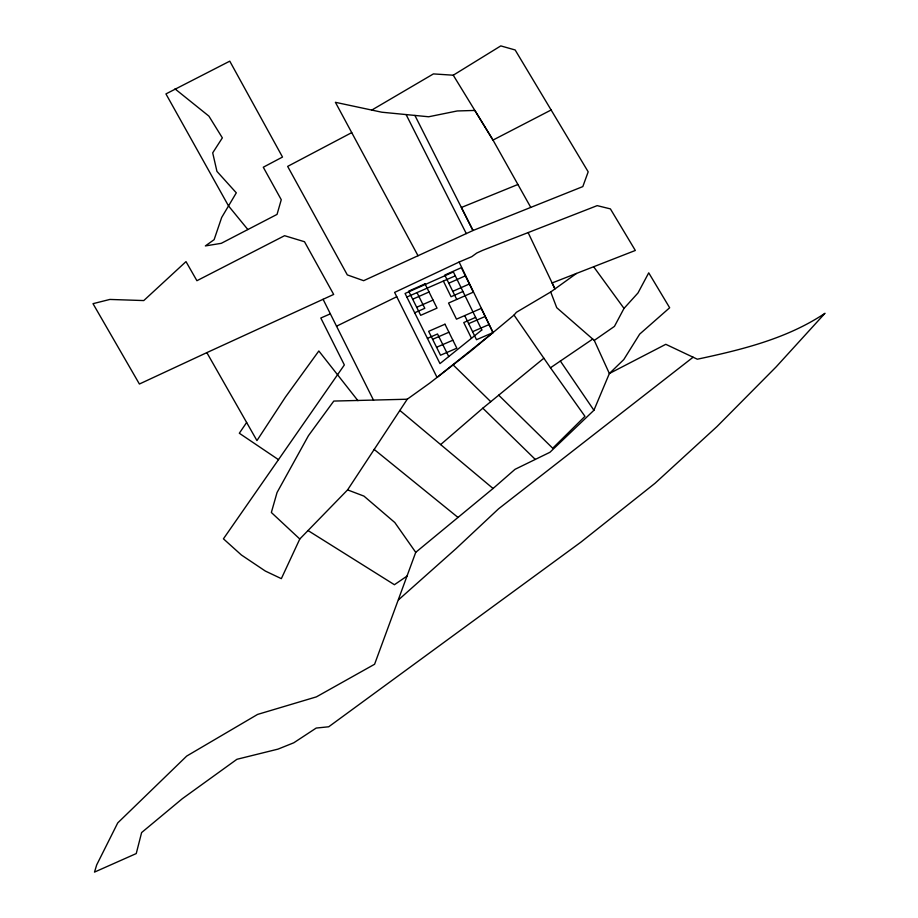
<?xml version="1.0" encoding="UTF-8"?>
<svg xmlns="http://www.w3.org/2000/svg" width="918" height="918" viewBox="0 0 918 918"><rect width="100%" height="100%" fill="white"/><g stroke="black" fill="none" stroke-linecap="round" stroke-linejoin="round"><path stroke-width="1.38" d="M594.267 340.406L609.368 373.523L665.802 344.307L697.324 359.213C741.664 349.735 786.806 338.811 824.995 313.29L776.146 366.879L716.935 426.606L654.947 483.35L580.91 542.136L328.713 726.781L316.217 728.054L293.783 742.788L278.005 749.122L236.936 759.289L182.303 798.717L141.613 832.569L136.243 853.568L94.508 872.1L96.665 864.963L117.733 822.918L186.71 756.065L257.579 714.422L316.389 696.877L374.59 664.253L415.728 552.338L493.069 488.491L515.032 469.316L549.893 452.31L593.923 410.266L609.368 373.523L623.792 359.558L639.674 334.118L669.658 307.76L648.728 272.841L637.987 292.968L624.01 308.402L614.44 326.395L594.267 340.406L556.733 307.691L550.72 291.981L576.458 273.449M550.72 291.981L516.409 312.281L514.034 315.069L470.464 351.376L429.75 383.093L407.236 399.227L347.589 489.891L299.796 538.992L281.344 578.65L265.313 571.042L241.388 555L223.43 538.82L344.353 364.951L320.807 318.018L330.354 313.841M246.632 422.498L239.323 433.239L278.464 459.654M398.538 599.821L456.154 548.539L498.566 508.813L693.113 357.217M440.64 444.587L482.822 408.189L543.858 358.227M407.167 575.988L394.419 584.72L308.023 530.547M514.034 315.069L550.467 367.785L592.718 339.052M371.951 109.976L433.422 73.91L453.262 75.207L500.792 45.9L515.159 49.974L588.186 171.827L582.815 186.595L472.988 230.51L363.643 280.69L347.314 274.907L287.655 166.399L351.732 132.628M175.005 88.885L208.902 116.127L222.351 137.872L212.701 152.858L216.946 171.391L236.305 192.837L221.663 217.486L214.123 239.667L205.357 245.932L221.272 243.327L277.041 214.399L281.264 199.734L263.282 167.225L282.514 157.047L229.775 61.162L165.94 93.911L228.525 205.93L247.849 229.534M551.133 109.988L493 140.075L453.262 75.207M336.527 326.2L396.76 296.732M459.115 262.043L394.602 292.406L437.048 377.413L493.035 332.58L459.115 262.043L471.806 256.65L476.763 253.035L482.834 250.27L597.193 205.632L610.401 208.891L635.325 250.465L552.12 282.951L554.965 288.929L528.148 232.633M206.848 352.627L139.398 384.022L93.005 303.674L109.873 299.44L143.77 300.565L185.998 261.619L196.911 280.713L284.58 235.696L304.501 241.732L333.67 294.437L206.848 352.627L256.948 440.594L285.452 397.069L318.833 350.986L357.951 400.684M412.687 299.222L429.039 291.97M448.787 283.203L465.346 275.848M416.692 307.278L433.032 300.06M452.769 291.327L469.339 284.006M414.684 312.774L424.804 308.31L417.001 292.601M462.947 291.488L451.048 296.732L443.36 281.069M406.846 297.042L455.294 275.848M427.432 338.375L437.53 333.98L448.741 356.563M475.627 317.387L463.751 322.562L471.473 338.283M432.619 339.316L448.936 332.224M468.639 323.652L485.174 316.469M436.578 347.279L452.884 340.211M472.586 331.685L489.11 324.536M517.913 184.484L461.364 207.491L472.988 230.51L414.913 115.438M407.236 399.227L333.796 401.063L308.437 435.706L277.052 492.518L271.349 512.496L299.796 539.004M347.589 489.891L363.941 496.099L394.82 522.537L415.728 552.338M374.119 449.395L458.002 517.442M399.846 410.415L493.069 488.491M482.822 408.189L535.297 459.425M453.125 364.882L490.763 401.682M498.715 395.176L552.716 448.236L584.961 416.336L550.467 367.785M593.648 266.736L624.01 308.402M560.359 361.049L593.923 410.266M530.776 207.411L493 140.075L474.847 110.435L457.233 110.963L428.649 116.77L381.831 112.214L335.403 102.311L418.023 255.732M406.1 114.578L466.298 233.585M323.079 299.291L373.58 400.305M456.751 299.44L444.782 275.056L461.364 267.666L473.309 292.154L448.546 303.055L456.487 319.177L481.227 308.379L493.035 332.58L476.511 339.706L464.692 315.597M481.789 329.987L439.986 363.597L405.067 293.473L453.389 271.946L481.789 329.987M425.023 283.857L408.671 291.155L420.685 315.322L437.025 308.127L425.023 283.857M444.978 324.215L428.649 331.329L440.525 355.22L456.831 348.197L444.978 324.215"/></g></svg>
